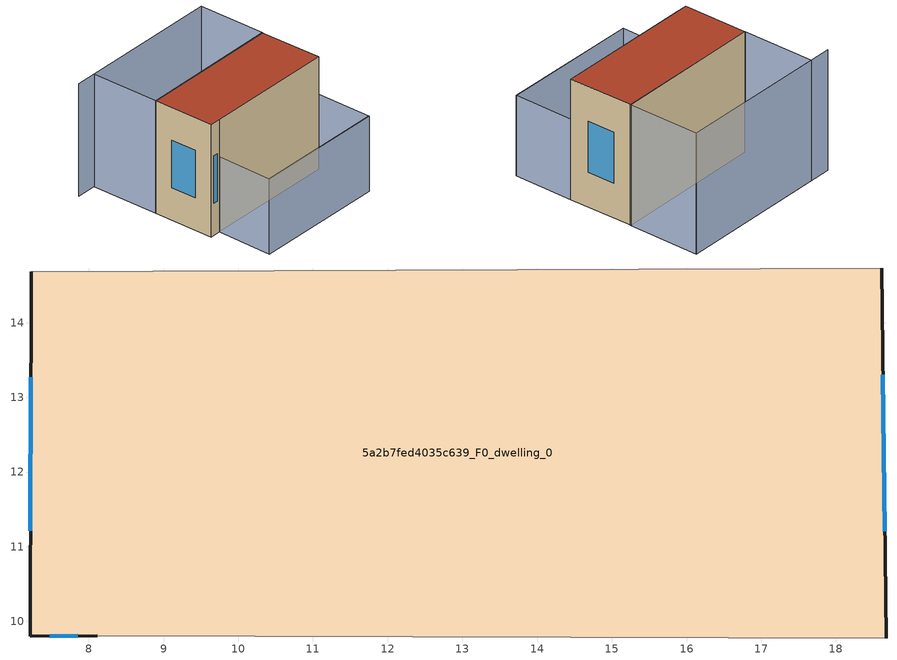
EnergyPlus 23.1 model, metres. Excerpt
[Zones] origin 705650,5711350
5a2b7fed4035c639_F0_dwelling_0
 floor ground (EU_floor_Construction): 18.61,14.73 18.67,9.78 8.11,9.81 7.21,9.8 7.23,14.68 z0
 wall outside (EU_wall_Construction): 7.23,14.68 7.21,9.8 8.11,9.81 / 18.67,9.78 18.61,14.73 z0:9
 wall adiabatic (EU_wall_Construction): 18.61,14.73 7.23,14.68 / 8.11,9.81 18.67,9.78 z0:9
 window (EU_Window_Construction): 7.22,13.27 7.22,11.21 / 18.66,11.21 18.63,13.3 / 7.47,9.8 7.85,9.81 z2.6:6.4
 roof outside (EU_roof_Construction): 18.67,9.78 18.61,14.73 7.23,14.68 7.21,9.8 8.11,9.81 z9
shading: 8.08,5.37 18.62,5.34 / 8.08,5.37 8.11,9.85 / 8.11,9.85 18.67,9.78 / 18.67,9.78 18.64,5.3 / 18.64,5.3 8.08,5.37 z0:6; 7.2,20.11 18.66,20.11 / 18.66,20.11 18.66,14.68 / 18.66,14.68 7.2,14.68 / 7.2,14.68 7.2,20.11 / 18.66,20.11 5.57,20.11 z0:9
[Building]
EU S2 Campaign: North Axis=0; Terrain=City; Solar Distribution=FullExterior
[Site:Location]
London: Latitude=51.5; Longitude=-0.5; Time Zone=0; Elevation=25
[SizingPeriod:WeatherFileDays]
AnnualSizingPeriod: Begin Month=1; Begin Day of Month=1; End Month=12; End Day of Month=31; Day of Week for Start Day=Monday; Use Weather File Daylight Saving Period=No; Use Weather File Rain and Snow Indicators=No
[MATERIAL]
EU_InternalMass_Material: Roughness=MediumRough; Thickness=0.1; Conductivity=1; Density=1800; Specific Heat=900; Thermal Absorptance=0.9; Solar Absorptance=0.7; Visible Absorptance=0.7
[MATERIAL:NOMASS] Roughness=MediumRough; Thermal Absorptance=0.9; Solar Absorptance=0.7; Visible Absorptance=0.7
Name | Thermal Resistance
EU_wall_NoMass | 0.724719
EU_roof_NoMass | 2.98947
EU_floor_NoMass | 2.39157
[WINDOWMATERIAL:SIMPLEGLAZINGSYSTEM]
EU_Window_SimpleGlazing: UFactor=2.63425; Solar Heat Gain Coefficient=0.76; Visible Transmittance=0.76
[CONSTRUCTION]
EU_wall_Construction: EU_wall_NoMass
EU_roof_Construction: EU_roof_NoMass
EU_floor_Construction: EU_floor_NoMass
EU_InternalMass_Construction: EU_InternalMass_Material
EU_Window_Construction: EU_Window_SimpleGlazing
[ZONE]
5a2b7fed4035c639_F0_dwelling_0: Type=1; Multiplier=1; Ceiling Height=autocalculate; Volume=505.07; Floor Area=autocalculate; Part of Total Floor Area=Yes
[INTERNALMASS]
5a2b7fed4035c639_F0_dwelling_0_EU_InternalMass: Construction=EU_InternalMass_Construction; Zone or ZoneList=5a2b7fed4035c639_F0_dwelling_0; Surface Area=56.1192
[OTHEREQUIPMENT]
EU_Step8_InternalGain_5a2b7fed4035c639_F0_dwelling_0_f000: Fuel Type=Electricity; Zone or ZoneList or Space or SpaceList=5a2b7fed4035c639_F0_dwelling_0; Schedule=EU_Step8_GainSchedule_5a2b7fed4035c639_F0_dwelling_0_f000; Design Level Calculation Method=Watts/Area; Power per Zone Floor Area=1; Fraction Latent=0; Fraction Radiant=0; Fraction Lost=0; Carbon Dioxide Generation Rate=0; EndUse Subcategory=EU_Step8_InternalGains
[ZONEVENTILATION:DESIGNFLOWRATE]
EU_ConstantAir_5a2b7fed4035c639_F0_dwelling_0: Zone or ZoneList or Space or SpaceList=5a2b7fed4035c639_F0_dwelling_0; Schedule=EU_AlwaysOn; Design Flow Rate Calculation Method=AirChanges/Hour; Air Changes per Hour=0.418135; Ventilation Type=Natural; Fan Pressure Rise=0; Fan Total Efficiency=1; Constant Term Coefficient=1; Temperature Term Coefficient=0; Velocity Term Coefficient=0; Velocity Squared Term Coefficient=0; Minimum Indoor Temperature=-100; Maximum Indoor Temperature=100; Delta Temperature=-100; Minimum Outdoor Temperature=-100; Maximum Outdoor Temperature=100; Maximum Wind Speed=40
[HVACTEMPLATE:THERMOSTAT]
EU_HeatOnly_5a2b7fed4035c639_F0_dwelling_0: Constant Heating Setpoint=20; Constant Cooling Setpoint=50
[HVACTEMPLATE:ZONE:IDEALLOADSAIRSYSTEM]
5a2b7fed4035c639_F0_dwelling_0: Template Thermostat=EU_HeatOnly_5a2b7fed4035c639_F0_dwelling_0; System Availability Schedule=EU_AlwaysOn; Maximum Heating Supply Air Temperature=50; Minimum Cooling Supply Air Temperature=13; Maximum Heating Supply Air Humidity Ratio=0.0156; Minimum Cooling Supply Air Humidity Ratio=0.0077; Heating Limit=NoLimit; Cooling Limit=NoLimit; Heating Availability Schedule=EU_AlwaysOn; Cooling Availability Schedule=EU_CoolingOff; Dehumidification Control Type=ConstantSensibleHeatRatio; Cooling Sensible Heat Ratio=0.7; Dehumidification Setpoint=60; Humidification Control Type=None; Humidification Setpoint=30; Outdoor Air Method=None; Outdoor Air Flow Rate per Person=0.00944; Outdoor Air Flow Rate per Zone Floor Area=0; Outdoor Air Flow Rate per Zone=0; Demand Controlled Ventilation Type=None; Outdoor Air Economizer Type=NoEconomizer; Heat Recovery Type=None; Sensible Heat Recovery Effectiveness=0.7; Latent Heat Recovery Effectiveness=0.65
[SIZING:ZONE]
5a2b7fed4035c639_F0_dwelling_0: Zone Cooling Design Supply Air Temperature Input Method=SupplyAirTemperature; Zone Cooling Design Supply Air Temperature=13; Zone Heating Design Supply Air Temperature Input Method=SupplyAirTemperature; Zone Heating Design Supply Air Temperature=50; Zone Cooling Design Supply Air Humidity Ratio=0.008; Zone Heating Design Supply Air Humidity Ratio=0.008; Cooling Design Air Flow Method=DesignDay; Cooling Design Air Flow Rate=0; Cooling Minimum Air Flow per Zone Floor Area=0.000762; Cooling Minimum Air Flow=0; Cooling Minimum Air Flow Fraction=0.2; Heating Design Air Flow Method=DesignDay; Heating Design Air Flow Rate=0; Heating Maximum Air Flow per Zone Floor Area=0.002032; Heating Maximum Air Flow=0.141576; Heating Maximum Air Flow Fraction=0.3; Account for Dedicated Outdoor Air System=No; Dedicated Outdoor Air System Control Strategy=NeutralSupplyAir; Dedicated Outdoor Air Low Setpoint Temperature for Design=autosize; Dedicated Outdoor Air High Setpoint Temperature for Design=autosize; Zone Load Sizing Method=Sensible Load Only No Latent Load; Zone Latent Cooling Design Supply Air Humidity Ratio Input Method=HumidityRatioDifference; Zone Cooling Design Supply Air Humidity Ratio Difference=0.005; Zone Latent Heating Design Supply Air Humidity Ratio Input Method=HumidityRatioDifference; Zone Humidification Design Supply Air Humidity Ratio Difference=0.005
[SCHEDULE:CONSTANT]
Name | Hourly Value
EU_AlwaysOn | 1
EU_CoolingOff | 0
[SCHEDULE:FILE]
EU_Step8_GainSchedule_5a2b7fed4035c639_F0_dwelling_0_f000: File=../../schedules/5a2b7fed4035c639/5a2b7fed4035c639_F0_dwelling_0_f000_gain.csv; Column Number=1; Rows to Skip at Top=0; Number of Hours of Data=8760; Column Separator=Comma; Interpolate to Timestep=No; Minutes per Item=60; Adjust Schedule for Daylight Savings=Yes
